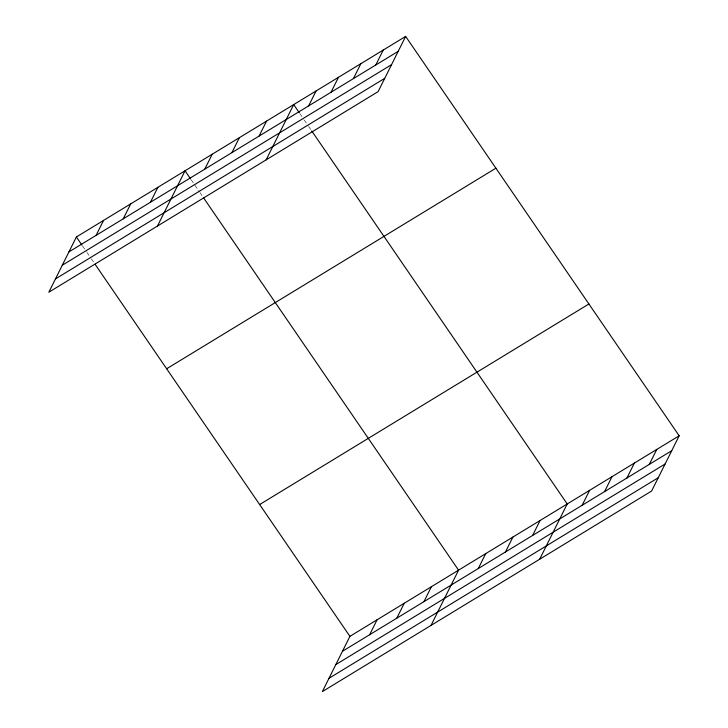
<?xml version="1.0" encoding="UTF-8"?>
<svg xmlns="http://www.w3.org/2000/svg" width="728" height="728" viewBox="0 0 728 728"><rect width="100%" height="100%" fill="white"/><g stroke="black" fill="none" stroke-linecap="round" stroke-linejoin="round"><path stroke-width="0.55" stroke-dasharray="3.64 2.73" d="M299.918 113.686L303.649 119.137M304.277 120.047L308.008 125.498M308.626 126.408L311.12 130.048M191.264 179.871L194.376 184.421M194.995 185.322L199.354 191.692M199.972 192.602L202.466 196.232M82.61 246.064L86.341 251.515M86.96 252.425L90.7 257.876M91.319 258.786L94.431 263.327"/><path stroke-width="1.09" d="M405.642 36.4L76.376 236.973L48.831 292.219L378.087 91.655L405.642 36.4L679.169 435.781L651.624 491.027L322.358 691.6L349.913 636.345L679.169 435.781M96.096 235.353L103.54 220.42M123.259 218.809L130.712 203.876M150.432 202.257L157.876 187.333M157.485 226.035L185.039 170.78L190.636 178.961M204.759 169.169L212.203 154.236M231.923 152.616L239.366 137.692M259.086 136.072L266.53 121.139M266.139 159.851L293.693 104.595L299.29 112.776M308.636 105.888L316.079 90.955M331.022 92.247L338.465 77.314M353.417 78.606L360.861 63.682M375.803 64.965L383.246 50.041M369.633 634.734L377.077 619.801M396.796 618.181L404.24 603.257M423.96 601.637L431.404 586.704M431.022 625.416L458.567 570.16L203.713 198.052M478.287 568.541L485.731 553.617M505.45 551.997L512.894 537.064M532.614 535.444L540.058 520.52M539.675 559.222L567.221 503.967L311.748 130.949M582.163 505.259L589.607 490.335M604.559 491.627L612.002 476.694M626.945 477.987L634.388 463.054M649.331 464.346L656.774 449.413M68.933 251.906L398.198 51.333M62.299 265.21L391.564 64.637M55.465 278.915L384.721 78.342M166.648 368.768L495.905 168.195M259.641 504.55L588.907 303.986M342.469 651.278L671.726 450.705M335.836 664.582L665.092 464.009M328.992 678.296L658.258 477.723M76.376 236.973L81.982 245.154M95.059 264.237L349.913 636.345"/></g></svg>
